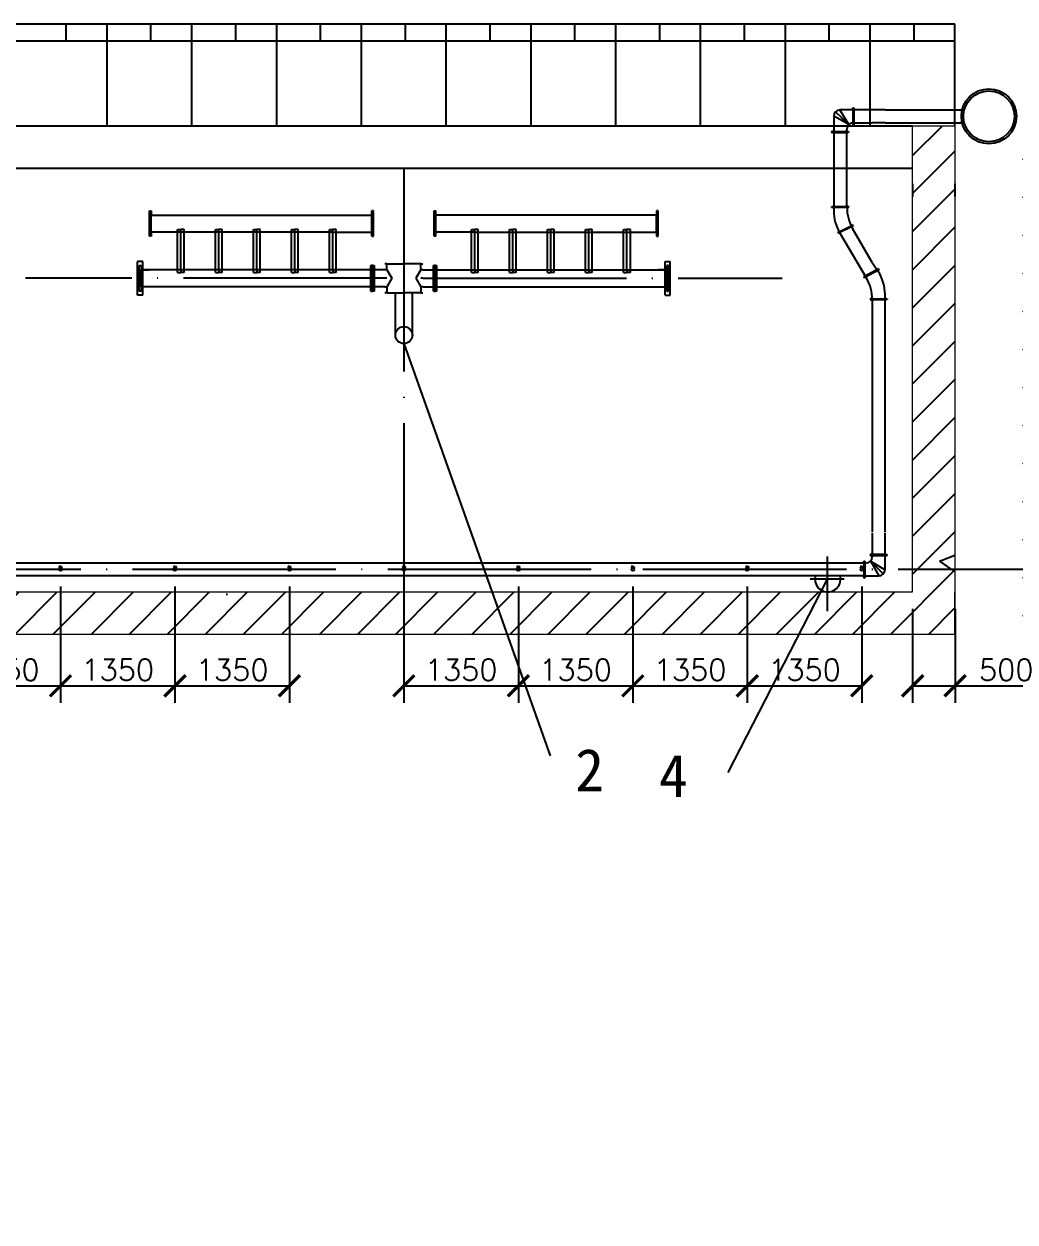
# Model space of a CAD drawing. Header units: millimetres. Extents: x 279 to 2876, y -494 to 1800.
# Drawn here: x 885.8 to 1002.6, y -141.5 to -0.1 of the extents above; entities that cross this region are included whole.
import ezdxf

# ---------------------------------------------------------------- set-up
doc = ezdxf.new("R2010")
doc.units = ezdxf.units.MM
doc.linetypes.add('ACAD_ISO04W100', pattern=[30, 24, -3, 0, -3])
doc.layers.add('图层1', color=1, linetype='Continuous', lineweight=25, plot=False)
doc.layers.add('图层2', color=5, linetype='Continuous', lineweight=25, plot=False)
doc.styles.get("Standard").update_dxf_attribs({"font": 'txt', "bigfont": 'gbcbig.shx'})
doc.dimstyles.new('副本 ISO-25', dxfattribs={"dimtxt": 2.5, "dimasz": 2.5, "dimexe": 2, "dimexo": 2, "dimtad": 1, "dimlfac": 100, "dimtxsty": 'Standard', "dimblk": 'ARCHTICK', "dimcen": 2.5, "dimadec": 0, "dimazin": 0, "dimtfac": 1, "dimtmove": 0, "dimatfit": 3, "dimfxl": 1, "dimarcsym": 0})

# ---------------------------------------------------------------- blocks, each defined once
blk = doc.blocks.new('_ArchTick')
at = {"color": 0, "linetype": 'ByBlock', "const_width": 0.15}
blk.add_lwpolyline([(-0.5, -0.5), (0.5, 0.5)], dxfattribs=at)
blk = doc.blocks.new('*D43')
at = {"color": 0, "lineweight": -2, "transparency": 16777216}
for p, q in [((876.57, -66.49), (876.57, -80.21)), ((890.07, -66.49), (890.07, -80.21)), ((876.57, -78.21), (890.07, -78.21))]:
    blk.add_line(p, q, dxfattribs=at)
at = {"color": 0, "lineweight": -2, "transparency": 16777216, "xscale": 2.5, "yscale": 2.5, "zscale": 2.5, "rotation": 180}
blk.add_blockref('_ArchTick', (876.57, -78.21), dxfattribs=at)
at = {"color": 0, "lineweight": -2, "transparency": 16777216, "xscale": 2.5, "yscale": 2.5, "zscale": 2.5}
blk.add_blockref('_ArchTick', (890.07, -78.21), dxfattribs=at)
at = {"color": 0, "transparency": 16777216, "insert": (883.32, -76.33), "char_height": 2.5, "attachment_point": 5}
blk.add_mtext('1350', dxfattribs=at)
blk = doc.blocks.new('*D44')
at = {"color": 0, "lineweight": -2, "transparency": 16777216}
for p, q in [((890.07, -66.49), (890.07, -80.21)), ((903.57, -66.49), (903.57, -80.21)), ((890.07, -78.21), (903.57, -78.21))]:
    blk.add_line(p, q, dxfattribs=at)
at = {"color": 0, "lineweight": -2, "transparency": 16777216, "xscale": 2.5, "yscale": 2.5, "zscale": 2.5, "rotation": 180}
blk.add_blockref('_ArchTick', (890.07, -78.21), dxfattribs=at)
at = {"color": 0, "lineweight": -2, "transparency": 16777216, "xscale": 2.5, "yscale": 2.5, "zscale": 2.5}
blk.add_blockref('_ArchTick', (903.57, -78.21), dxfattribs=at)
at = {"color": 0, "transparency": 16777216, "insert": (896.82, -76.33), "char_height": 2.5, "attachment_point": 5}
blk.add_mtext('1350', dxfattribs=at)
blk = doc.blocks.new('*D45')
at = {"color": 0, "lineweight": -2, "transparency": 16777216}
for p, q in [((903.57, -66.49), (903.57, -80.21)), ((917.07, -66.49), (917.07, -80.21)), ((903.57, -78.21), (917.07, -78.21))]:
    blk.add_line(p, q, dxfattribs=at)
at = {"color": 0, "lineweight": -2, "transparency": 16777216, "xscale": 2.5, "yscale": 2.5, "zscale": 2.5, "rotation": 180}
blk.add_blockref('_ArchTick', (903.57, -78.21), dxfattribs=at)
at = {"color": 0, "lineweight": -2, "transparency": 16777216, "xscale": 2.5, "yscale": 2.5, "zscale": 2.5}
blk.add_blockref('_ArchTick', (917.07, -78.21), dxfattribs=at)
at = {"color": 0, "transparency": 16777216, "insert": (910.32, -76.33), "char_height": 2.5, "attachment_point": 5}
blk.add_mtext('1350', dxfattribs=at)
blk = doc.blocks.new('*D47')
at = {"color": 0, "lineweight": -2, "transparency": 16777216}
for p, q in [((930.57, -66.49), (930.57, -80.21)), ((944.07, -66.49), (944.07, -80.21)), ((930.57, -78.21), (944.07, -78.21))]:
    blk.add_line(p, q, dxfattribs=at)
at = {"color": 0, "lineweight": -2, "transparency": 16777216, "xscale": 2.5, "yscale": 2.5, "zscale": 2.5, "rotation": 180}
blk.add_blockref('_ArchTick', (930.57, -78.21), dxfattribs=at)
at = {"color": 0, "lineweight": -2, "transparency": 16777216, "xscale": 2.5, "yscale": 2.5, "zscale": 2.5}
blk.add_blockref('_ArchTick', (944.07, -78.21), dxfattribs=at)
at = {"color": 0, "transparency": 16777216, "insert": (937.32, -76.33), "char_height": 2.5, "attachment_point": 5}
blk.add_mtext('1350', dxfattribs=at)
blk = doc.blocks.new('*D48')
at = {"color": 0, "lineweight": -2, "transparency": 16777216}
for p, q in [((944.07, -66.49), (944.07, -80.21)), ((957.57, -66.49), (957.57, -80.21)), ((944.07, -78.21), (957.57, -78.21))]:
    blk.add_line(p, q, dxfattribs=at)
at = {"color": 0, "lineweight": -2, "transparency": 16777216, "xscale": 2.5, "yscale": 2.5, "zscale": 2.5, "rotation": 180}
blk.add_blockref('_ArchTick', (944.07, -78.21), dxfattribs=at)
at = {"color": 0, "lineweight": -2, "transparency": 16777216, "xscale": 2.5, "yscale": 2.5, "zscale": 2.5}
blk.add_blockref('_ArchTick', (957.57, -78.21), dxfattribs=at)
at = {"color": 0, "transparency": 16777216, "insert": (950.82, -76.33), "char_height": 2.5, "attachment_point": 5}
blk.add_mtext('1350', dxfattribs=at)
blk = doc.blocks.new('*D49')
at = {"color": 0, "lineweight": -2, "transparency": 16777216}
for p, q in [((957.57, -66.49), (957.57, -80.21)), ((971.07, -66.49), (971.07, -80.21)), ((957.57, -78.21), (971.07, -78.21))]:
    blk.add_line(p, q, dxfattribs=at)
at = {"color": 0, "lineweight": -2, "transparency": 16777216, "xscale": 2.5, "yscale": 2.5, "zscale": 2.5, "rotation": 180}
blk.add_blockref('_ArchTick', (957.57, -78.21), dxfattribs=at)
at = {"color": 0, "lineweight": -2, "transparency": 16777216, "xscale": 2.5, "yscale": 2.5, "zscale": 2.5}
blk.add_blockref('_ArchTick', (971.07, -78.21), dxfattribs=at)
at = {"color": 0, "transparency": 16777216, "insert": (964.32, -76.33), "char_height": 2.5, "attachment_point": 5}
blk.add_mtext('1350', dxfattribs=at)
blk = doc.blocks.new('*D50')
at = {"color": 0, "lineweight": -2, "transparency": 16777216}
for p, q in [((971.07, -66.49), (971.07, -80.21)), ((984.57, -66.49), (984.57, -80.21)), ((971.07, -78.21), (984.57, -78.21))]:
    blk.add_line(p, q, dxfattribs=at)
at = {"color": 0, "lineweight": -2, "transparency": 16777216, "xscale": 2.5, "yscale": 2.5, "zscale": 2.5, "rotation": 180}
blk.add_blockref('_ArchTick', (971.07, -78.21), dxfattribs=at)
at = {"color": 0, "lineweight": -2, "transparency": 16777216, "xscale": 2.5, "yscale": 2.5, "zscale": 2.5}
blk.add_blockref('_ArchTick', (984.57, -78.21), dxfattribs=at)
at = {"color": 0, "transparency": 16777216, "insert": (977.82, -76.33), "char_height": 2.5, "attachment_point": 5}
blk.add_mtext('1350', dxfattribs=at)
blk = doc.blocks.new('*D52')
at = {"color": 0, "lineweight": -2, "transparency": 16777216}
for p, q in [((990.57, -69.14), (990.57, -80.21)), ((995.57, -69.14), (995.57, -80.21)), ((990.57, -78.21), (995.57, -78.21)), ((995.57, -78.21), (1005.15, -78.21))]:
    blk.add_line(p, q, dxfattribs=at)
at = {"color": 0, "lineweight": -2, "transparency": 16777216, "xscale": 2.5, "yscale": 2.5, "zscale": 2.5, "rotation": 180}
blk.add_blockref('_ArchTick', (990.57, -78.21), dxfattribs=at)
at = {"color": 0, "lineweight": -2, "transparency": 16777216, "xscale": 2.5, "yscale": 2.5, "zscale": 2.5}
blk.add_blockref('_ArchTick', (995.57, -78.21), dxfattribs=at)
at = {"color": 0, "transparency": 16777216, "insert": (1001.61, -76.33), "char_height": 2.5, "attachment_point": 5}
blk.add_mtext('500', dxfattribs=at)

msp = doc.modelspace()

# ---------------------------------------------------------------- hatches: boundary and pattern name
h = msp.add_hatch()
h.set_pattern_fill('ANSI31', color=256, style=0)
h.set_pattern_definition([(45, (299.2907, -738.3604), (-2.245064, 2.245064), [])])
h.paths.add_polyline_path([(870.56582, -12.1404), (865.56582, -12.1404), (865.56582, -64.4904), (870.56582, -64.4904)])
h.paths.add_polyline_path([(995.56582, -20.50611), (995.56582, -19.00611), (995.56582, -12.1404), (990.56582, -12.1404), (990.56582, -19.00611), (990.56582, -20.50611), (990.56582, -64.4904), (995.56582, -64.4904)])
h.paths.add_polyline_path([(983.11159, -67.1404), (940.97083, -67.1404), (942.74642, -72.1404), (985.68478, -72.1404)])
h.paths.add_polyline_path([(995.56582, -64.4904), (990.56582, -64.4904), (990.56582, -67.1404), (983.11159, -67.1404), (985.68478, -72.1404), (995.56582, -72.1404)])
h.paths.add_polyline_path([(940.97083, -67.1404), (930.56582, -67.1404), (930.56582, -72.1404), (942.74642, -72.1404)])
h.paths.add_polyline_path([(930.56582, -67.1404), (881.41478, -67.1404), (883.98797, -72.1404), (930.56582, -72.1404)])
h.paths.add_polyline_path([(881.41478, -67.1404), (870.56582, -67.1404), (870.56582, -64.4904), (865.56582, -64.4904), (865.56582, -72.1404), (883.98797, -72.1404)])
h.paths.add_polyline_path([(1068.5659, -67.1404), (1008.5659, -67.1404), (1008.5659, -64.4904), (1003.5659, -64.4904), (1003.5659, -72.1404), (1068.5659, -72.1404)])
h.paths.add_polyline_path([(1008.5659, -20.50611), (1008.5659, -19.00611), (1008.5659, -12.1404), (1003.5659, -12.1404), (1003.5659, -19.00611), (1003.5659, -20.50611), (1003.5659, -64.4904), (1008.5659, -64.4904)])
h.paths.add_polyline_path([(1133.5659, -12.1404), (1128.5659, -12.1404), (1128.5659, -64.4904), (1133.5659, -64.4904)])
h.paths.add_polyline_path([(1068.5659, -67.1404), (1068.5659, -72.1404), (1133.5659, -72.1404), (1133.5659, -64.4904), (1128.5659, -64.4904), (1128.5659, -67.1404)])
h.paths.add_polyline_path([(1263.5659, -64.4904), (1258.5659, -64.4904), (1258.5659, -67.1404), (1198.5659, -67.1404), (1198.5659, -72.1404), (1263.5659, -72.1404)])
h.paths.add_polyline_path([(1198.5659, -67.1404), (1138.5659, -67.1404), (1138.5659, -64.4904), (1133.5659, -64.4904), (1133.5659, -72.1404), (1198.5659, -72.1404)])
h.paths.add_polyline_path([(1138.5659, -12.1404), (1133.5659, -12.1404), (1133.5659, -64.4904), (1138.5659, -64.4904)])
h.paths.add_polyline_path([(1263.5659, -20.50611), (1263.5659, -19.00611), (1263.5659, -12.1404), (1258.5659, -12.1404), (1258.5659, -19.00611), (1258.5659, -20.50611), (1258.5659, -64.4904), (1263.5659, -64.4904)])
h.paths.add_polyline_path([(1276.56598, -20.50611), (1276.56598, -19.00611), (1276.56598, -12.1404), (1271.56598, -12.1404), (1271.56598, -19.00611), (1271.56598, -20.50611), (1271.56598, -64.4904), (1276.56598, -64.4904)])
h.paths.add_polyline_path([(1336.56598, -67.1404), (1276.56598, -67.1404), (1276.56598, -64.4904), (1271.56598, -64.4904), (1271.56598, -72.1404), (1336.56598, -72.1404)])
h.paths.add_polyline_path([(1401.56598, -67.1404), (1396.56598, -67.1404), (1336.56598, -67.1404), (1336.56598, -72.1404), (1401.56598, -72.1404)])
h.paths.add_polyline_path([(1401.56598, -30.1404), (1396.56598, -30.1404), (1396.56598, -64.4904), (1401.56598, -64.4904)])
h.paths.add_polyline_path([(1401.56598, -12.1404), (1396.56598, -12.1404), (1396.56598, -30.1404), (1401.56598, -30.1404)])
h.paths.add_polyline_path([(1178.64104, -215.05328), (1173.64104, -215.05328), (1173.64104, -238.25328), (1178.64104, -238.25328)])
h.paths.add_polyline_path([(1178.64104, -241.25328), (1173.64104, -241.25328), (1173.64104, -263.05328), (1178.64104, -263.05328)])
h.paths.add_polyline_path([(1178.64104, -270.05328), (1173.64104, -270.05328), (923.64104, -270.05328), (923.64104, -266.55328), (918.64104, -266.55328), (918.64104, -275.07285), (928.64104, -275.07285), (928.64104, -275.05328), (1178.64104, -275.05328)])
h.paths.add_polyline_path([(923.64104, -228.55328), (918.64104, -228.55328), (918.64104, -263.55328), (923.64104, -263.55328)])
h.paths.add_polyline_path([(923.64104, -216.94935), (918.64104, -216.94935), (918.64104, -219.66899), (918.64104, -225.55328), (923.64104, -225.55328), (923.64104, -220.05328)])
h.paths.add_polyline_path([(923.64104, -215.05328), (918.64104, -215.05328), (918.64104, -216.94935), (923.64104, -216.94935)])
h = msp.add_hatch()
h.set_pattern_fill('AR-CONC', color=256, scale=0.25, style=0)
h.set_pattern_definition([(50, (299.29, -738.36), (45.5462, -3.9848), [4.7625, -52.3875]), (355, (299.29, -738.36), (-8.8107, 47.7642), [3.81, -41.91]), (100.451, (303.086, -738.692), (36.7356, 43.7792), [4.0475, -44.5225]), (46.184, (299.29, -725.66), (67.7698, -10.5106), [7.1437, -78.5812]), (96.6356, (304.94, -726.536), (59.351, 61.8564), [6.0713, -66.7837]), (351.184, (299.29, -725.66), (59.351, 61.8563), [5.715, -62.865]), (21, (305.64, -728.835), (37.9037, -25.5664), [4.7625, -52.3875]), (326, (305.64, -728.835), (15.4505, 46.047), [3.81, -41.91]), (71.4514, (308.8, -730.966), (53.3541, 20.4807), [4.0475, -44.5225]), (37.5, (299.29, -738.36), (0.77215, 21.13876), [0, -41.402, 0, -42.545, 0, -42.06875]), (7.5, (299.29, -738.36), (16.7049, 25.04514), [0, -24.257, 0, -40.4495, 0, -16.03375]), (327.5, (285.13, -738.36), (33.89765, -1.43219), [0, -15.875, 0, -49.53, 0, -65.7225]), (317.5, (278.78, -738.36), (37.0323, 6.3566), [0, -20.6375, 0, -32.893, 0, -46.6725])])
h.paths.add_polyline_path([(865.56582, -64.4904), (870.56582, -64.4904), (870.56582, -12.1404), (865.56582, -12.1404)])
h.paths.add_polyline_path([(865.56582, -72.1404), (977.14366, -72.1404), (979.71685, -67.1404), (870.56582, -67.1404), (870.56582, -64.4904), (865.56582, -64.4904)])
h.paths.add_polyline_path([(979.71685, -67.1404), (930.56582, -67.1404), (930.56582, -72.1404), (977.14366, -72.1404)], flags=16)
h.paths.add_polyline_path([(930.56582, -67.1404), (930.56582, -72.1404), (942.74642, -72.1404), (940.97083, -67.1404)], flags=0)
h.paths.add_polyline_path([(940.97083, -67.1404), (878.02004, -67.1404), (875.44685, -72.1404), (942.74642, -72.1404)], flags=16)
h.paths.add_polyline_path([(878.02004, -67.1404), (875.44685, -72.1404), (995.56582, -72.1404), (995.56582, -64.4904), (990.56582, -64.4904), (990.56582, -67.1404)])
h.paths.add_polyline_path([(990.56582, -64.4904), (995.56582, -64.4904), (995.56582, -20.50611), (995.56582, -19.00611), (995.56582, -12.1404), (990.56582, -12.1404), (990.56582, -19.00611), (990.56582, -20.50611)])
h.paths.add_polyline_path([(1003.5659, -64.4904), (1008.5659, -64.4904), (1008.5659, -20.50611), (1008.5659, -19.00611), (1008.5659, -12.1404), (1003.5659, -12.1404), (1003.5659, -19.00611), (1003.5659, -20.50611)])
h.paths.add_polyline_path([(1008.5659, -67.1404), (1008.5659, -64.4904), (1003.5659, -64.4904), (1003.5659, -72.1404), (1068.5659, -72.1404), (1068.5659, -67.1404)])
h.paths.add_polyline_path([(1068.5659, -67.1404), (1068.5659, -72.1404), (1133.5659, -72.1404), (1133.5659, -64.4904), (1128.5659, -64.4904), (1128.5659, -67.1404)])
h.paths.add_polyline_path([(1128.5659, -64.4904), (1133.5659, -64.4904), (1133.5659, -12.1404), (1128.5659, -12.1404)])
h.paths.add_polyline_path([(1133.5659, -64.4904), (1138.5659, -64.4904), (1138.5659, -12.1404), (1133.5659, -12.1404)])
h.paths.add_polyline_path([(1138.5659, -67.1404), (1138.5659, -64.4904), (1133.5659, -64.4904), (1133.5659, -72.1404), (1198.5659, -72.1404), (1198.5659, -67.1404)])
h.paths.add_polyline_path([(1263.5659, -72.1404), (1263.5659, -64.4904), (1258.5659, -64.4904), (1258.5659, -67.1404), (1198.5659, -67.1404), (1198.5659, -72.1404)])
h.paths.add_polyline_path([(1258.5659, -64.4904), (1263.5659, -64.4904), (1263.5659, -20.50611), (1263.5659, -19.00611), (1263.5659, -12.1404), (1258.5659, -12.1404), (1258.5659, -19.00611), (1258.5659, -20.50611)])
h.paths.add_polyline_path([(1271.56598, -64.4904), (1276.56598, -64.4904), (1276.56598, -20.50611), (1276.56598, -19.00611), (1276.56598, -12.1404), (1271.56598, -12.1404), (1271.56598, -19.00611), (1271.56598, -20.50611)])
h.paths.add_polyline_path([(1336.56598, -72.1404), (1336.56598, -67.1404), (1276.56598, -67.1404), (1276.56598, -64.4904), (1271.56598, -64.4904), (1271.56598, -72.1404)])
h.paths.add_polyline_path([(1401.56598, -72.1404), (1401.56598, -67.1404), (1396.56598, -67.1404), (1336.56598, -67.1404), (1336.56598, -72.1404)])
h.paths.add_polyline_path([(1401.56598, -30.1404), (1396.56598, -30.1404), (1396.56598, -64.4904), (1401.56598, -64.4904)])
h.paths.add_polyline_path([(1396.56598, -30.1404), (1401.56598, -30.1404), (1401.56598, -12.1404), (1396.56598, -12.1404)])
h.paths.add_polyline_path([(923.64104, -228.55328), (918.64104, -228.55328), (918.64104, -263.55328), (923.64104, -263.55328)])
h.paths.add_polyline_path([(918.64104, -225.55328), (923.64104, -225.55328), (923.64104, -220.05328), (923.64104, -216.94935), (918.64104, -216.94935), (918.64104, -219.66899)])
h.paths.add_polyline_path([(923.64104, -216.94935), (923.64104, -215.05328), (918.64104, -215.05328), (918.64104, -216.94935)])
h.paths.add_polyline_path([(923.64104, -270.05328), (923.64104, -266.55328), (918.64104, -266.55328), (918.64104, -275.07285), (1178.64104, -275.07285), (1178.64104, -270.05328), (1173.64104, -270.05328)])
h.paths.add_polyline_path([(1178.64104, -241.25328), (1173.64104, -241.25328), (1173.64104, -263.05328), (1178.64104, -263.05328)])
h.paths.add_polyline_path([(1178.64104, -215.05328), (1173.64104, -215.05328), (1173.64104, -238.25328), (1178.64104, -238.25328)])

# ---------------------------------------------------------------- linework, layer by layer
for p, q in [((865.56581, -0.1404), (995.56581, -0.1404)), ((865.56581, -2.1404), (995.56581, -2.1404)), ((983.0385, -12.0042), (981.2687, -11.02283)), ((983.04107, -12.00614), (981.48824, -10.50614)), ((983.0385, -12.0042), (981.99712, -10.26903)), ((870.56582, -12.1404), (990.56582, -12.1404)), ((870.56582, -17.1404), (990.56582, -17.1404)), ((990.56582, -19.00611), (990.56582, -20.50611)), ((995.56582, -19.00611), (995.56582, -20.50611)), ((900.56582, -22.6904), (900.56582, -22.1904)), ((900.56582, -22.1904), (900.76582, -22.1904)), ((900.76582, -22.1904), (900.76582, -22.6904)), ((926.78681, -25.1904), (926.78681, -22.1904)), ((926.98681, -22.1904), (926.78681, -22.1904)), ((926.98681, -22.4904), (926.98681, -22.1904)), ((926.98681, -22.6904), (926.98681, -22.4904)), ((934.14482, -22.4904), (934.14482, -22.1904)), ((934.14482, -22.1904), (934.34482, -22.1904)), ((934.14482, -22.6904), (934.14482, -22.4904)), ((934.34482, -25.1904), (934.34482, -22.1904)), ((960.56582, -22.1904), (960.36582, -22.1904)), ((960.36582, -22.1904), (960.36582, -22.6904)), ((960.56582, -22.6904), (960.56582, -22.1904)), ((900.56582, -25.1904), (900.56582, -22.6904)), ((900.76582, -24.6904), (900.76582, -22.6904)), ((900.76582, -22.6904), (926.78681, -22.6904)), ((926.98681, -24.6904), (926.98681, -22.6904)), ((934.14482, -24.6904), (934.14482, -22.6904)), ((960.36582, -22.6904), (934.34482, -22.6904)), ((960.36582, -24.6904), (960.36582, -22.6904)), ((960.56582, -25.1904), (960.56582, -22.6904)), ((900.76582, -25.1904), (900.56582, -25.1904)), ((922.19998, -24.6904), (900.76582, -24.6904)), ((900.76582, -24.6904), (900.76582, -25.1904)), ((903.85265, -29.4404), (903.85265, -24.3904)), ((903.85265, -24.3904), (904.25265, -24.3904)), ((904.25265, -29.1404), (904.25265, -24.3904)), ((904.25265, -29.1404), (904.25265, -24.3904)), ((904.65265, -24.3904), (904.25265, -24.3904)), ((904.25265, -29.1404), (904.25265, -24.44965)), ((904.65265, -29.4404), (904.65265, -24.3904)), ((908.33948, -29.4404), (908.33948, -24.3904)), ((908.33948, -24.3904), (908.73948, -24.3904)), ((908.73948, -29.1404), (908.73948, -24.3904)), ((908.73948, -29.1404), (908.73948, -24.3904)), ((908.73948, -29.1404), (908.73948, -24.3904)), ((909.13948, -24.3904), (908.73948, -24.3904)), ((909.13948, -29.4404), (909.13948, -24.3904)), ((912.82631, -29.4404), (912.82631, -24.3904)), ((912.82631, -24.3904), (913.22631, -24.3904)), ((913.22631, -29.1404), (913.22631, -24.3904)), ((913.22631, -29.1404), (913.22631, -24.3904)), ((913.22631, -29.1404), (913.22631, -24.3904)), ((913.62631, -24.3904), (913.22631, -24.3904)), ((913.62631, -29.4404), (913.62631, -24.3904)), ((917.31314, -29.4404), (917.31314, -24.3904)), ((917.31314, -24.3904), (917.71314, -24.3904)), ((917.71314, -29.1404), (917.71314, -24.3904)), ((917.71314, -29.1404), (917.71314, -24.3904)), ((917.71314, -29.1404), (917.71314, -24.3904)), ((918.11314, -24.3904), (917.71314, -24.3904)), ((918.11314, -29.4404), (918.11314, -24.3904)), ((921.79998, -29.4404), (921.79998, -24.3904)), ((921.79998, -24.3904), (922.19998, -24.3904)), ((922.19998, -29.1404), (922.19998, -24.3904)), ((922.19998, -29.1404), (922.19998, -24.3904)), ((922.59998, -24.3904), (922.19998, -24.3904)), ((922.19998, -24.6904), (924.96662, -24.6904)), ((922.59998, -29.4404), (922.59998, -24.3904)), ((924.96662, -24.6904), (926.78681, -24.6904)), ((926.78681, -25.1904), (926.98681, -25.1904)), ((926.98681, -25.1904), (926.98681, -24.6904)), ((934.14482, -25.1904), (934.14482, -24.6904)), ((934.34482, -25.1904), (934.14482, -25.1904)), ((936.16501, -24.6904), (934.34482, -24.6904)), ((938.93166, -24.6904), (936.16501, -24.6904)), ((938.53166, -29.4404), (938.53166, -24.3904)), ((938.53166, -24.3904), (938.93166, -24.3904)), ((938.93166, -29.1404), (938.93166, -24.3904)), ((939.33166, -24.3904), (938.93166, -24.3904)), ((938.93166, -29.1404), (938.93166, -24.3904)), ((938.93166, -24.6904), (960.36582, -24.6904)), ((939.33166, -29.4404), (939.33166, -24.3904)), ((943.01849, -29.4404), (943.01849, -24.3904)), ((943.01849, -24.3904), (943.41849, -24.3904)), ((943.41849, -29.1404), (943.41849, -24.3904)), ((943.41849, -29.1404), (943.41849, -24.3904)), ((943.81849, -24.3904), (943.41849, -24.3904)), ((943.41849, -29.1404), (943.41849, -24.3904)), ((943.81849, -29.4404), (943.81849, -24.3904)), ((947.50532, -29.4404), (947.50532, -24.3904)), ((947.50532, -24.3904), (947.90532, -24.3904)), ((947.90532, -29.1404), (947.90532, -24.3904)), ((947.90532, -29.1404), (947.90532, -24.3904)), ((948.30532, -24.3904), (947.90532, -24.3904)), ((947.90532, -29.1404), (947.90532, -24.3904)), ((948.30532, -29.4404), (948.30532, -24.3904)), ((951.99215, -29.4404), (951.99215, -24.3904)), ((951.99215, -24.3904), (952.39215, -24.3904)), ((952.39215, -29.1404), (952.39215, -24.3904)), ((952.39215, -29.1404), (952.39215, -24.3904)), ((952.79215, -24.3904), (952.39215, -24.3904)), ((952.39215, -29.1404), (952.39215, -24.3904)), ((952.79215, -29.4404), (952.79215, -24.3904)), ((956.47898, -29.4404), (956.47898, -24.3904)), ((956.47898, -24.3904), (956.87898, -24.3904)), ((956.87898, -29.1404), (956.87898, -24.3904)), ((957.27898, -24.3904), (956.87898, -24.3904)), ((956.87898, -29.1404), (956.87898, -24.3904)), ((956.87898, -29.1404), (956.87898, -24.44965)), ((957.27898, -29.4404), (957.27898, -24.3904)), ((960.36582, -24.6904), (960.36582, -25.1904)), ((960.36582, -25.1904), (960.56582, -25.1904)), ((899.46582, -28.1404), (899.16582, -28.1404)), ((899.16582, -28.17737), (899.16582, -28.1404)), ((899.16582, -31.90219), (899.16582, -28.17737)), ((899.76582, -28.1404), (899.46582, -28.1404)), ((899.76582, -28.17737), (899.76582, -28.1404)), ((899.76582, -31.90219), (899.76582, -28.17737)), ((961.36582, -28.17737), (961.36582, -28.1404)), ((961.36582, -28.1404), (961.66582, -28.1404)), ((961.36582, -31.90219), (961.36582, -28.17737)), ((961.66582, -28.1404), (961.96582, -28.1404)), ((961.96582, -28.17737), (961.96582, -28.1404)), ((961.96582, -31.90219), (961.96582, -28.17737)), ((899.36582, -29.1404), (899.36582, -28.6404)), ((899.36582, -28.6404), (899.56582, -28.6404)), ((899.36582, -31.6404), (899.36582, -29.1404)), ((899.56582, -28.6404), (899.56582, -29.1404)), ((899.56582, -31.1404), (899.56582, -29.1404)), ((899.56582, -29.1404), (900.56582, -29.1404)), ((926.68681, -29.1404), (899.76582, -29.1404)), ((907.36066, -29.1404), (900.56582, -29.1404)), ((903.85265, -29.4404), (904.25265, -29.4404)), ((904.25265, -29.1404), (904.25265, -29.4404)), ((904.25265, -29.1404), (904.25265, -29.4404)), ((904.65265, -29.4404), (904.25265, -29.4404)), ((928.56582, -29.1404), (907.36066, -29.1404)), ((908.33948, -29.4404), (908.73948, -29.4404)), ((908.73948, -29.1404), (908.73948, -29.4404)), ((908.73948, -29.1404), (908.73948, -29.4404)), ((909.13948, -29.4404), (908.73948, -29.4404)), ((912.82631, -29.4404), (913.22631, -29.4404)), ((913.22631, -29.1404), (913.22631, -29.4404)), ((913.22631, -29.1404), (913.22631, -29.4404)), ((913.62631, -29.4404), (913.22631, -29.4404)), ((917.31314, -29.4404), (917.71314, -29.4404)), ((917.71314, -29.1404), (917.71314, -29.4404)), ((917.71314, -29.1404), (917.71314, -29.4404)), ((918.11314, -29.4404), (917.71314, -29.4404)), ((921.79998, -29.4404), (922.19998, -29.4404)), ((922.19998, -29.1404), (922.19998, -29.4404)), ((922.19998, -29.1404), (922.19998, -29.4404)), ((922.59998, -29.4404), (922.19998, -29.4404)), ((926.68681, -31.6404), (926.68681, -28.6404)), ((926.88681, -28.6404), (926.68681, -28.6404)), ((926.88681, -28.9404), (926.88681, -28.6404)), ((926.88681, -28.6404), (927.08681, -28.6404)), ((926.88681, -29.1404), (926.88681, -28.9404)), ((926.88681, -31.1404), (926.88681, -29.1404)), ((927.08681, -31.6404), (927.08681, -28.6404)), ((928.56582, -28.4404), (928.31582, -28.4404)), ((928.56582, -29.1404), (928.56582, -28.4404)), ((928.56582, -28.4404), (930.56582, -28.4404)), ((928.56582, -29.1404), (929.15464, -30.1404)), ((932.56582, -28.4404), (930.56582, -28.4404)), ((932.56582, -29.1404), (931.98817, -30.1404)), ((932.56582, -29.1404), (932.56582, -28.4404)), ((932.56582, -28.4404), (932.81582, -28.4404)), ((932.81582, -29.1404), (932.56582, -29.1404)), ((932.81582, -29.1404), (953.77098, -29.1404)), ((934.04482, -31.6404), (934.04482, -28.6404)), ((934.24482, -28.6404), (934.04482, -28.6404)), ((934.24482, -28.9404), (934.24482, -28.6404)), ((934.24482, -28.6404), (934.44482, -28.6404)), ((934.24482, -29.1404), (934.24482, -28.9404)), ((934.24482, -31.1404), (934.24482, -29.1404)), ((934.44482, -31.6404), (934.44482, -28.6404)), ((934.44482, -29.1404), (961.36582, -29.1404)), ((938.53166, -29.4404), (938.93166, -29.4404)), ((938.93166, -29.1404), (938.93166, -29.4404)), ((938.93166, -29.1404), (938.93166, -29.4404)), ((939.33166, -29.4404), (938.93166, -29.4404)), ((943.01849, -29.4404), (943.41849, -29.4404)), ((943.41849, -29.1404), (943.41849, -29.4404)), ((943.41849, -29.1404), (943.41849, -29.4404)), ((943.81849, -29.4404), (943.41849, -29.4404)), ((947.50532, -29.4404), (947.90532, -29.4404)), ((947.90532, -29.1404), (947.90532, -29.4404)), ((947.90532, -29.1404), (947.90532, -29.4404)), ((948.30532, -29.4404), (947.90532, -29.4404)), ((951.99215, -29.4404), (952.39215, -29.4404)), ((952.39215, -29.1404), (952.39215, -29.4404)), ((952.39215, -29.1404), (952.39215, -29.4404)), ((952.79215, -29.4404), (952.39215, -29.4404)), ((953.77098, -29.1404), (960.56582, -29.1404)), ((956.47898, -29.4404), (956.87898, -29.4404)), ((956.87898, -29.1404), (956.87898, -29.4404)), ((956.87898, -29.1404), (956.87898, -29.4404)), ((957.27898, -29.4404), (956.87898, -29.4404)), ((961.56582, -29.1404), (960.56582, -29.1404)), ((961.76582, -28.6404), (961.56582, -28.6404)), ((961.56582, -28.6404), (961.56582, -29.1404)), ((961.56582, -31.1404), (961.56582, -29.1404)), ((961.76582, -29.1404), (961.76582, -28.6404)), ((961.76582, -31.6404), (961.76582, -29.1404)), ((928.56582, -30.1404), (926.57928, -30.1404)), ((926.88681, -30.1404), (926.68681, -30.1404)), ((929.15464, -30.1404), (928.56582, -31.1404)), ((931.98817, -30.1404), (932.56582, -31.1404)), ((932.81582, -30.1404), (932.56582, -30.1404)), ((934.24482, -30.1404), (934.44482, -30.1404)), ((899.16582, -32.1404), (899.16582, -31.90219)), ((899.46582, -32.1404), (899.16582, -32.1404)), ((899.76582, -32.1404), (899.31582, -32.1404)), ((899.56582, -31.6404), (899.36582, -31.6404)), ((900.56582, -31.1404), (899.56582, -31.1404)), ((899.56582, -31.1404), (899.56582, -31.6404)), ((899.76582, -32.1404), (899.76582, -31.90219)), ((906.28881, -31.1404), (900.56582, -31.1404)), ((928.31582, -31.1404), (906.28881, -31.1404)), ((926.68681, -31.6404), (926.88681, -31.6404)), ((926.88681, -31.6404), (926.88681, -31.1404)), ((927.08681, -31.6404), (926.88681, -31.6404)), ((928.31582, -31.1404), (928.31582, -31.1404)), ((928.31582, -31.1404), (928.56582, -31.1404)), ((928.56582, -31.8404), (928.31582, -31.8404)), ((928.56582, -31.1404), (928.56582, -31.8404)), ((928.56582, -31.8404), (930.56582, -31.8404)), ((929.56582, -36.8404), (929.56582, -31.8404)), ((932.56582, -31.8404), (930.56582, -31.8404)), ((931.56582, -36.8404), (931.56582, -31.8404)), ((932.56582, -31.1404), (932.56582, -31.8404)), ((932.81582, -31.1404), (932.56582, -31.1404)), ((932.56582, -31.8404), (932.81582, -31.8404)), ((932.81582, -31.1404), (954.84283, -31.1404)), ((934.04482, -31.6404), (934.24482, -31.6404)), ((934.24482, -31.6404), (934.24482, -31.1404)), ((934.44482, -31.6404), (934.24482, -31.6404)), ((954.84283, -31.1404), (960.56582, -31.1404)), ((960.56582, -31.1404), (961.56582, -31.1404)), ((961.36582, -32.1404), (961.36582, -31.90219)), ((961.36582, -32.1404), (961.81582, -32.1404)), ((961.56582, -31.1404), (961.56582, -31.6404)), ((961.56582, -31.6404), (961.76582, -31.6404)), ((961.66582, -32.1404), (961.96582, -32.1404)), ((961.96582, -32.1404), (961.96582, -31.90219)), ((930.56582, -37.8404), (947.8352, -86.47015)), ((985.59615, -63.52073), (987.31546, -64.51338)), ((985.59615, -63.52073), (987.09615, -65.02073)), ((985.59615, -63.52073), (986.5888, -65.24005)), ((980.48881, -65.6404), (968.76102, -88.42881))]:
    msp.add_line(p, q)
at = {"lineweight": -2}
for p, q in [((890.70151, -0.1404), (890.70151, -2.1404)), ((895.56581, -12.1404), (895.56581, -0.1404)), ((900.70151, -0.1404), (900.70151, -2.1404)), ((905.56581, -12.1404), (905.56581, -0.1404)), ((910.70151, -0.1404), (910.70151, -2.1404)), ((915.56581, -12.1404), (915.56581, -0.1404)), ((920.70151, -0.1404), (920.70151, -2.1404)), ((925.56581, -12.1404), (925.56581, -0.1404)), ((930.70151, -0.1404), (930.70151, -2.1404)), ((935.56581, -12.1404), (935.56581, -0.1404)), ((940.70151, -0.1404), (940.70151, -2.1404)), ((945.56581, -12.1404), (945.56581, -0.1404)), ((950.70151, -0.1404), (950.70151, -2.1404)), ((955.56581, -12.1404), (955.56581, -0.1404)), ((960.70151, -0.1404), (960.70151, -2.1404)), ((965.56581, -12.1404), (965.56581, -0.1404)), ((970.70151, -0.1404), (970.70151, -2.1404)), ((975.56581, -12.1404), (975.56581, -0.1404)), ((980.70151, -0.1404), (980.70151, -2.1404)), ((985.56581, -12.1404), (985.56581, -0.1404)), ((990.70151, -0.1404), (990.70151, -2.1404)), ((995.56581, -12.1404), (995.56581, -0.1404))]:
    msp.add_line(p, q, dxfattribs=at)
at = {"lineweight": 0}
for p, q in [((990.56582, -19.00611), (990.56582, -12.1404)), ((990.56582, -12.1404), (995.56582, -12.1404)), ((995.56582, -12.1404), (995.56582, -19.00611)), ((990.56582, -67.1404), (990.56582, -20.50611)), ((995.56582, -20.50611), (995.56582, -72.1404)), ((870.56582, -67.1404), (990.56582, -67.1404)), ((995.56582, -72.1404), (995.56582, -67.1404)), ((995.56582, -72.1404), (865.56582, -72.1404))]:
    msp.add_line(p, q, dxfattribs=at)
at = {"linetype": 'ACAD_ISO04W100'}
for p, q in [((928.56582, -30.1404), (885.95562, -30.1404)), ((932.81582, -30.1404), (975.17602, -30.1404)), ((980.48881, -62.96616), (980.48881, -69.40683)), ((1404.15764, -64.4904), (848.46071, -64.4904)), ((982.47659, -65.6404), (978.50103, -65.6404))]:
    msp.add_line(p, q, dxfattribs=at)
msp.add_circle((930.56582, -36.8404), 1)
msp.add_arc((980.56582, -65.6404), 1.5, 164.53399, 15.46601)
for p in [(904.25265, -29.1404), (908.73948, -29.1404), (913.22631, -29.1404), (917.71314, -29.1404), (922.19998, -29.1404), (938.93166, -29.1404), (943.41849, -29.1404), (947.90532, -29.1404), (952.39215, -29.1404), (956.87898, -29.1404)]:
    msp.add_point(p)
at = {"layer": '图层1'}
for p, q in [((983.47548, -10.18647), (983.47548, -10.16647)), ((983.47548, -10.16647), (983.50048, -10.16647)), ((983.50048, -10.18647), (983.47548, -10.18647)), ((983.50048, -10.16647), (983.50048, -10.14647)), ((983.50048, -10.14647), (983.51048, -10.14647)), ((983.50048, -10.16647), (983.50048, -10.18647)), ((983.50048, -10.18647), (983.50048, -10.20647)), ((983.50048, -10.20647), (983.51048, -10.20647)), ((983.51048, -10.14647), (983.51048, -10.16647)), ((983.51048, -10.16647), (983.52548, -10.16647)), ((983.51048, -10.18647), (983.51048, -10.16647)), ((983.52548, -10.18647), (983.51048, -10.18647)), ((983.51048, -10.20647), (983.51048, -10.18647)), ((983.52548, -10.03647), (983.52548, -12.03787)), ((983.52548, -10.28647), (983.52548, -10.03647)), ((983.52548, -10.03647), (983.62548, -10.03647)), ((983.62548, -10.03647), (983.62548, -12.03787)), ((983.62548, -10.16647), (983.64548, -10.16647)), ((983.64548, -10.18647), (983.62548, -10.18647)), ((983.64548, -10.16647), (983.64548, -10.18647)), ((983.50048, -11.88787), (983.47548, -11.88787)), ((983.47548, -11.88787), (983.47548, -11.90787)), ((983.47548, -11.90787), (983.50048, -11.90787)), ((983.50048, -11.88787), (983.50048, -11.86787)), ((983.50048, -11.86787), (983.51048, -11.86787)), ((983.50048, -11.90787), (983.50048, -11.88787)), ((983.50048, -11.90787), (983.50048, -11.92787)), ((983.50048, -11.92787), (983.51048, -11.92787)), ((983.51048, -11.86787), (983.51048, -11.88787)), ((983.52548, -11.88787), (983.51048, -11.88787)), ((983.51048, -11.88787), (983.51048, -11.90787)), ((983.51048, -11.90787), (983.52548, -11.90787)), ((983.51048, -11.92787), (983.51048, -11.90787)), ((983.52548, -11.78787), (983.52548, -12.03787)), ((983.52548, -12.03787), (983.62548, -12.03787)), ((983.64548, -11.88787), (983.62548, -11.88787)), ((983.62548, -11.90787), (983.64548, -11.90787)), ((983.64548, -11.90787), (983.64548, -11.88787)), ((981.16857, -12.84147), (981.01857, -12.84147)), ((981.01857, -12.84147), (981.01857, -12.94147)), ((981.01857, -12.94147), (981.16857, -12.94147)), ((981.14857, -12.81647), (981.12857, -12.81647)), ((981.12857, -12.81647), (981.12857, -12.82647)), ((981.12857, -12.82647), (981.14857, -12.82647)), ((981.16857, -12.79147), (981.14857, -12.79147)), ((981.14857, -12.79147), (981.14857, -12.81647)), ((981.14857, -12.81647), (981.16857, -12.81647)), ((981.14857, -12.82647), (981.14857, -12.84147)), ((981.16857, -12.82647), (981.14857, -12.82647)), ((981.14857, -12.94147), (981.14857, -12.96147)), ((981.14857, -12.96147), (981.16857, -12.96147)), ((981.16857, -12.81647), (981.16857, -12.79147)), ((981.16857, -12.81647), (981.18857, -12.81647)), ((981.16857, -12.84147), (981.16857, -12.82647)), ((981.18857, -12.82647), (981.16857, -12.82647)), ((981.16857, -12.84147), (981.26857, -12.84147)), ((981.16857, -12.94147), (982.86857, -12.94147)), ((981.26857, -12.94147), (981.16857, -12.94147)), ((981.16857, -12.96147), (981.16857, -12.94147)), ((981.18857, -12.81647), (981.18857, -12.82647)), ((981.26857, -12.84147), (982.76857, -12.84147)), ((982.86857, -12.84147), (982.76857, -12.84147)), ((982.86857, -12.84147), (982.76857, -12.84147)), ((982.76857, -12.94147), (982.86857, -12.94147)), ((982.86857, -12.81647), (982.84857, -12.81647)), ((982.84857, -12.81647), (982.84857, -12.82647)), ((982.84857, -12.82647), (982.86857, -12.82647)), ((982.86857, -12.81647), (982.86857, -12.79147)), ((982.86857, -12.79147), (982.88857, -12.79147)), ((982.88857, -12.81647), (982.86857, -12.81647)), ((982.86857, -12.84147), (982.86857, -12.82647)), ((982.86857, -12.82647), (982.88857, -12.82647)), ((982.86857, -12.84147), (983.01857, -12.84147)), ((983.01857, -12.94147), (982.86857, -12.94147)), ((982.86857, -12.96147), (982.86857, -12.94147)), ((982.88857, -12.96147), (982.86857, -12.96147)), ((982.88857, -12.79147), (982.88857, -12.81647)), ((982.88857, -12.81647), (982.90857, -12.81647)), ((982.88857, -12.82647), (982.88857, -12.84147)), ((982.90857, -12.82647), (982.88857, -12.82647)), ((982.88857, -12.94147), (982.88857, -12.96147)), ((982.90857, -12.81647), (982.90857, -12.82647)), ((983.01857, -12.84147), (983.01857, -12.94147)), ((981.05103, -21.68042), (983.05234, -21.66051)), ((981.05202, -21.78042), (981.05103, -21.68042)), ((981.05202, -21.78042), (983.05333, -21.7605)), ((981.16217, -21.79432), (981.18217, -21.79413)), ((981.16227, -21.80432), (981.16217, -21.79432)), ((981.18227, -21.80412), (981.16227, -21.80432)), ((981.18082, -21.65913), (981.20082, -21.65893)), ((981.18102, -21.67913), (981.18082, -21.65913)), ((981.18217, -21.79413), (981.18202, -21.77913)), ((981.20217, -21.79393), (981.18217, -21.79413)), ((981.18227, -21.80412), (981.20227, -21.80393)), ((981.18252, -21.82912), (981.18227, -21.80412)), ((981.20251, -21.82892), (981.18252, -21.82912)), ((981.20082, -21.65893), (981.20102, -21.67893)), ((981.20202, -21.77893), (981.30201, -21.77793)), ((981.20202, -21.77893), (981.20217, -21.79393)), ((981.22217, -21.79373), (981.20217, -21.79393)), ((981.20227, -21.80393), (981.22227, -21.80373)), ((981.20227, -21.80393), (981.20251, -21.82892)), ((981.22217, -21.79373), (981.22227, -21.80373)), ((982.88349, -21.77719), (982.90349, -21.777)), ((982.88359, -21.78719), (982.88349, -21.77719)), ((982.90359, -21.787), (982.88359, -21.78719)), ((982.92214, -21.6418), (982.90215, -21.642)), ((982.90215, -21.642), (982.90234, -21.662)), ((982.90334, -21.762), (982.90349, -21.777)), ((982.90349, -21.777), (982.92349, -21.7768)), ((982.92359, -21.7868), (982.90359, -21.787)), ((982.90359, -21.787), (982.90384, -21.81199)), ((982.90384, -21.81199), (982.92384, -21.81179)), ((982.92234, -21.6618), (982.92214, -21.6418)), ((982.92349, -21.7768), (982.92334, -21.7618)), ((982.94349, -21.7766), (982.92349, -21.7768)), ((982.92359, -21.7868), (982.94359, -21.7866)), ((982.92384, -21.81179), (982.92359, -21.7868)), ((982.94359, -21.7866), (982.94349, -21.7766)), ((983.05333, -21.7605), (983.05234, -21.66051)), ((981.92318, -24.75624), (983.44171, -23.992)), ((981.96755, -24.62196), (983.30743, -23.94763)), ((983.39676, -23.90268), (983.30743, -23.94763)), ((983.35239, -24.03696), (983.44171, -23.992)), ((983.38552, -23.88035), (983.36765, -23.88934)), ((983.36765, -23.88934), (983.37215, -23.89827)), ((983.37215, -23.89827), (983.39002, -23.88928)), ((983.37428, -23.85802), (983.39215, -23.84902)), ((983.38552, -23.88035), (983.37428, -23.85802)), ((983.40338, -23.87136), (983.38552, -23.88035)), ((983.39002, -23.88928), (983.40788, -23.88029)), ((983.39676, -23.90268), (983.39002, -23.88928)), ((983.39215, -23.84902), (983.40338, -23.87136)), ((983.39676, -23.90268), (983.53075, -23.83525)), ((983.40338, -23.87136), (983.42125, -23.86236)), ((983.42575, -23.8713), (983.40788, -23.88029)), ((983.40788, -23.88029), (983.41462, -23.89369)), ((983.42125, -23.86236), (983.42575, -23.8713)), ((983.5757, -23.92457), (983.44171, -23.992)), ((983.4507, -24.00987), (983.44171, -23.992)), ((983.46857, -24.00088), (983.4507, -24.00987)), ((983.45958, -23.98301), (983.46857, -24.00088)), ((983.53075, -23.83525), (983.5757, -23.92457)), ((981.87823, -24.66692), (981.74424, -24.73435)), ((981.74424, -24.73435), (981.78919, -24.82368)), ((981.78919, -24.82368), (981.92318, -24.75624)), ((981.84912, -24.65358), (981.83126, -24.66257)), ((981.83126, -24.66257), (981.83575, -24.6715)), ((981.83575, -24.6715), (981.85362, -24.66251)), ((981.85575, -24.62226), (981.83788, -24.63125)), ((981.83788, -24.63125), (981.84912, -24.65358)), ((981.84912, -24.65358), (981.86699, -24.64459)), ((981.87148, -24.65352), (981.85362, -24.66251)), ((981.85362, -24.66251), (981.86036, -24.67591)), ((981.86699, -24.64459), (981.85575, -24.62226)), ((981.86699, -24.64459), (981.88485, -24.6356)), ((981.88935, -24.64453), (981.87148, -24.65352)), ((981.87823, -24.66692), (981.87148, -24.65352)), ((981.87823, -24.66692), (981.96755, -24.62196)), ((981.88485, -24.6356), (981.88935, -24.64453)), ((981.90532, -24.76524), (981.91431, -24.7831)), ((981.91431, -24.7831), (981.93217, -24.77411)), ((982.01251, -24.71129), (981.92318, -24.75624)), ((981.93217, -24.77411), (981.92318, -24.75624)), ((986.56236, -29.03593), (984.79965, -29.98381)), ((986.60972, -29.124), (984.84701, -30.07188)), ((986.43025, -29.10697), (986.34218, -29.15433)), ((986.41841, -29.08495), (986.4008, -29.09443)), ((986.4008, -29.09443), (986.40553, -29.10323)), ((986.40553, -29.10323), (986.42315, -29.09376)), ((986.40657, -29.06293), (986.42418, -29.05346)), ((986.41841, -29.08495), (986.40657, -29.06293)), ((986.43602, -29.07548), (986.41841, -29.08495)), ((986.42315, -29.09376), (986.44076, -29.08429)), ((986.43025, -29.10697), (986.42315, -29.09376)), ((986.42418, -29.05346), (986.43602, -29.07548)), ((986.43602, -29.07548), (986.45364, -29.06601)), ((986.45838, -29.07482), (986.44076, -29.08429)), ((986.44076, -29.08429), (986.44787, -29.0975)), ((986.45364, -29.06601), (986.45838, -29.07482)), ((986.48708, -29.21266), (986.47761, -29.19505)), ((986.5047, -29.20319), (986.48708, -29.21266)), ((986.49523, -29.18557), (986.5047, -29.20319)), ((986.56236, -29.03593), (986.60972, -29.124)), ((984.79965, -29.98381), (984.84701, -30.07188)), ((984.9023, -29.90022), (984.88469, -29.90969)), ((984.88469, -29.90969), (984.88943, -29.9185)), ((984.88943, -29.9185), (984.90704, -29.90903)), ((984.90808, -29.86873), (984.89046, -29.8782)), ((984.89046, -29.8782), (984.9023, -29.90022)), ((984.9023, -29.90022), (984.91992, -29.89075)), ((984.92465, -29.89956), (984.90704, -29.90903)), ((984.90704, -29.90903), (984.91414, -29.92224)), ((984.91992, -29.89075), (984.90808, -29.86873)), ((984.91992, -29.89075), (984.93753, -29.88128)), ((984.94227, -29.89009), (984.92465, -29.89956)), ((984.93176, -29.91277), (984.92465, -29.89956)), ((984.93753, -29.88128), (984.94227, -29.89009)), ((984.9615, -30.01031), (984.97098, -30.02793)), ((984.97098, -30.02793), (984.98859, -30.01846)), ((984.98859, -30.01846), (984.97912, -30.00084)), ((985.71582, -32.49416), (985.69582, -32.49416)), ((985.69582, -32.49416), (985.69582, -32.51916)), ((985.71582, -32.51916), (985.71582, -32.49416)), ((987.41582, -32.51916), (987.41582, -32.49416)), ((987.41582, -32.49416), (987.43582, -32.49416)), ((987.43582, -32.49416), (987.43582, -32.51916)), ((985.71582, -32.54416), (985.56582, -32.54416)), ((985.56582, -32.54416), (985.56582, -32.64416)), ((985.56582, -32.64416), (985.71582, -32.64416)), ((985.69582, -32.51916), (985.67582, -32.51916)), ((985.67582, -32.51916), (985.67582, -32.52916)), ((985.67582, -32.52916), (985.69582, -32.52916)), ((985.69582, -32.51916), (985.71582, -32.51916)), ((985.69582, -32.52916), (985.69582, -32.54416)), ((985.71582, -32.52916), (985.69582, -32.52916)), ((985.69582, -32.64416), (985.69582, -32.66416)), ((985.69582, -32.66416), (985.71582, -32.66416)), ((985.71582, -32.51916), (985.73582, -32.51916)), ((985.71582, -32.54416), (985.71582, -32.52916)), ((985.73582, -32.52916), (985.71582, -32.52916)), ((985.71582, -32.54416), (985.81582, -32.54416)), ((985.71582, -32.64416), (987.41582, -32.64416)), ((985.81582, -32.64416), (985.71582, -32.64416)), ((985.71582, -32.66416), (985.71582, -32.64416)), ((985.73582, -32.51916), (985.73582, -32.52916)), ((985.81582, -32.54416), (987.31582, -32.54416)), ((987.41582, -32.54416), (987.31582, -32.54416)), ((987.41582, -32.54416), (987.31582, -32.54416)), ((987.31582, -32.64416), (987.41582, -32.64416)), ((987.41582, -32.51916), (987.39582, -32.51916)), ((987.39582, -32.51916), (987.39582, -32.52916)), ((987.39582, -32.52916), (987.41582, -32.52916)), ((987.43582, -32.51916), (987.41582, -32.51916)), ((987.41582, -32.54416), (987.41582, -32.52916)), ((987.41582, -32.52916), (987.43582, -32.52916)), ((987.41582, -32.54416), (987.56582, -32.54416)), ((987.56582, -32.64416), (987.41582, -32.64416)), ((987.41582, -32.66416), (987.41582, -32.64416)), ((987.43582, -32.66416), (987.41582, -32.66416)), ((987.43582, -32.51916), (987.45582, -32.51916)), ((987.43582, -32.52916), (987.43582, -32.54416)), ((987.45582, -32.52916), (987.43582, -32.52916)), ((987.43582, -32.64416), (987.43582, -32.66416)), ((987.45582, -32.51916), (987.45582, -32.52916)), ((987.56582, -32.54416), (987.56582, -32.64416)), ((984.8173, -63.4904), (984.8173, -65.49181)), ((984.8173, -63.4904), (984.9173, -63.4904)), ((984.9173, -63.4904), (984.9173, -65.49181)), ((985.71582, -62.73788), (985.56582, -62.73788)), ((985.56582, -62.73788), (985.56582, -62.83788)), ((985.56582, -62.83788), (985.71582, -62.83788)), ((985.69582, -62.71288), (985.67582, -62.71288)), ((985.67582, -62.71288), (985.67582, -62.72288)), ((985.67582, -62.72288), (985.69582, -62.72288)), ((985.71582, -62.68788), (985.69582, -62.68788)), ((985.69582, -62.68788), (985.69582, -62.71288)), ((985.69582, -62.71288), (985.71582, -62.71288)), ((985.69582, -62.72288), (985.69582, -62.73788)), ((985.71582, -62.72288), (985.69582, -62.72288)), ((985.69582, -62.83788), (985.69582, -62.85788)), ((985.69582, -62.85788), (985.71582, -62.85788)), ((985.71582, -62.71288), (985.71582, -62.68788)), ((985.71582, -62.71288), (985.73582, -62.71288)), ((985.71582, -62.73788), (985.71582, -62.72288)), ((985.73582, -62.72288), (985.71582, -62.72288)), ((985.81582, -62.73788), (985.71582, -62.73788)), ((985.71582, -62.73788), (987.41582, -62.73788)), ((987.31582, -62.83788), (985.71582, -62.83788)), ((987.41582, -62.83788), (985.71582, -62.83788)), ((985.71582, -62.85788), (985.71582, -62.83788)), ((985.73582, -62.71288), (985.73582, -62.72288)), ((985.81582, -62.73788), (987.31582, -62.73788)), ((987.31582, -62.73788), (985.81582, -62.73788)), ((987.31582, -62.73788), (987.41582, -62.73788)), ((987.41582, -62.73788), (987.31582, -62.73788)), ((987.41582, -62.83788), (987.31582, -62.83788)), ((987.41582, -62.71288), (987.39582, -62.71288)), ((987.39582, -62.71288), (987.39582, -62.72288)), ((987.39582, -62.72288), (987.41582, -62.72288)), ((987.41582, -62.71288), (987.41582, -62.68788)), ((987.41582, -62.68788), (987.43582, -62.68788)), ((987.43582, -62.71288), (987.41582, -62.71288)), ((987.41582, -62.73788), (987.41582, -62.72288)), ((987.41582, -62.72288), (987.43582, -62.72288)), ((987.41582, -62.73788), (987.56582, -62.73788)), ((987.41582, -62.83788), (987.56582, -62.83788)), ((987.41582, -62.85788), (987.41582, -62.83788)), ((987.43582, -62.85788), (987.41582, -62.85788)), ((987.43582, -62.68788), (987.43582, -62.71288)), ((987.43582, -62.71288), (987.45582, -62.71288)), ((987.43582, -62.72288), (987.43582, -62.73788)), ((987.45582, -62.72288), (987.43582, -62.72288)), ((987.43582, -62.83788), (987.43582, -62.85788)), ((987.45582, -62.71288), (987.45582, -62.72288)), ((987.56582, -62.83788), (987.56582, -62.73788)), ((984.7673, -63.6404), (984.7673, -63.6204)), ((984.7673, -63.6204), (984.7923, -63.6204)), ((984.7923, -63.6404), (984.7673, -63.6404)), ((984.7923, -63.6204), (984.7923, -63.6004)), ((984.7923, -63.6004), (984.8023, -63.6004)), ((984.7923, -63.6204), (984.7923, -63.6404)), ((984.7923, -63.6404), (984.7923, -63.6604)), ((984.7923, -63.6604), (984.8023, -63.6604)), ((984.8023, -63.6004), (984.8023, -63.6204)), ((984.8023, -63.6204), (984.8173, -63.6204)), ((984.8023, -63.6404), (984.8023, -63.6204)), ((984.8173, -63.6404), (984.8023, -63.6404)), ((984.8023, -63.6604), (984.8023, -63.6404)), ((984.8173, -63.6404), (984.8173, -63.7404)), ((984.9173, -63.6204), (984.9373, -63.6204)), ((984.9373, -63.6404), (984.9173, -63.6404)), ((984.9373, -63.6204), (984.9373, -63.6404)), ((984.7923, -65.34181), (984.7673, -65.34181)), ((984.7673, -65.34181), (984.7673, -65.36181)), ((984.7673, -65.36181), (984.7923, -65.36181)), ((984.7923, -65.34181), (984.7923, -65.32181)), ((984.7923, -65.32181), (984.8023, -65.32181)), ((984.7923, -65.36181), (984.7923, -65.34181)), ((984.7923, -65.36181), (984.7923, -65.38181)), ((984.7923, -65.38181), (984.8023, -65.38181)), ((984.8023, -65.32181), (984.8023, -65.34181)), ((984.8173, -65.34181), (984.8023, -65.34181)), ((984.8023, -65.34181), (984.8023, -65.36181)), ((984.8023, -65.36181), (984.8173, -65.36181)), ((984.8023, -65.38181), (984.8023, -65.36181)), ((984.8173, -65.49181), (984.9173, -65.49181)), ((984.9373, -65.34181), (984.9173, -65.34181)), ((984.9173, -65.36181), (984.9373, -65.36181)), ((984.9373, -65.36181), (984.9373, -65.34181))]:
    msp.add_line(p, q, dxfattribs=at)
at = {"layer": '图层2'}
for p, q in [((981.26857, -11.03647), (981.26857, -22.19728)), ((983.52111, -10.28647), (982.01857, -10.28647)), ((987.31582, -10.28647), (983.52111, -10.28647)), ((987.31582, -10.28647), (996.40375, -10.28647)), ((982.8214, -21.75484), (982.8214, -12.53647)), ((983.5714, -11.78647), (985.81582, -11.78647)), ((987.31582, -11.78647), (985.81582, -11.78647)), ((987.31582, -11.78647), (996.40341, -11.78647)), ((981.96025, -24.73466), (985.12414, -30.10678)), ((985.81582, -28.28119), (983.49124, -24.25478)), ((985.81582, -28.28119), (986.49724, -29.32054)), ((987.31582, -60.08906), (987.31582, -32.06201)), ((985.81582, -32.64416), (985.81582, -60.08906)), ((985.81582, -60.18906), (985.81582, -62.9904)), ((987.31582, -64.4904), (987.31582, -60.18906)), ((985.81582, -62.73788), (985.71582, -62.73788)), ((985.71582, -62.83788), (987.41582, -62.83788)), ((987.41582, -62.73788), (985.81582, -62.73788)), ((987.31582, -62.83788), (987.41582, -62.83788)), ((984.74082, -63.7404), (871.39082, -63.7404)), ((889.89082, -64.1404), (889.98755, -64.33387)), ((890.06582, -64.1404), (889.89082, -64.1404)), ((890.06582, -64.1404), (890.24082, -64.1404)), ((890.24082, -64.1404), (890.14408, -64.33387)), ((903.39082, -64.1404), (903.48755, -64.33387)), ((903.56582, -64.1404), (903.39082, -64.1404)), ((903.56582, -64.1404), (903.74082, -64.1404)), ((903.74082, -64.1404), (903.64408, -64.33387)), ((916.89082, -64.1404), (916.98755, -64.33387)), ((917.06582, -64.1404), (916.89082, -64.1404)), ((917.06582, -64.1404), (917.24082, -64.1404)), ((917.24082, -64.1404), (917.14408, -64.33387)), ((930.39082, -64.1404), (930.48755, -64.33387)), ((930.56582, -64.1404), (930.39082, -64.1404)), ((930.56582, -64.1404), (930.74082, -64.1404)), ((930.74082, -64.1404), (930.64408, -64.33387)), ((943.89082, -64.1404), (943.98755, -64.33387)), ((944.06582, -64.1404), (943.89082, -64.1404)), ((944.06582, -64.1404), (944.24082, -64.1404)), ((944.24082, -64.1404), (944.14408, -64.33387)), ((957.39082, -64.1404), (957.48755, -64.33387)), ((957.56582, -64.1404), (957.39082, -64.1404)), ((957.56582, -64.1404), (957.74082, -64.1404)), ((957.74082, -64.1404), (957.64408, -64.33387)), ((970.89082, -64.1404), (970.98755, -64.33387)), ((971.06582, -64.1404), (970.89082, -64.1404)), ((971.06582, -64.1404), (971.24082, -64.1404)), ((971.24082, -64.1404), (971.14408, -64.33387)), ((984.39082, -64.1404), (984.48755, -64.33387)), ((984.56582, -64.1404), (984.39082, -64.1404)), ((984.56582, -64.1404), (984.74082, -64.1404)), ((984.74082, -64.1404), (984.64408, -64.33387)), ((984.74082, -63.7404), (985.06582, -63.7404)), ((984.74082, -65.2404), (871.39082, -65.2404)), ((984.74082, -65.2404), (985.81582, -65.2404)), ((985.81582, -65.2404), (986.56582, -65.2404))]:
    msp.add_line(p, q, dxfattribs=at)
at = {"layer": '图层2', "color": 0, "linetype": 'ACAD_ISO04W100'}
msp.add_line((930.56582, -17.1404), (930.56582, -72.1404), dxfattribs=at)
at = {"layer": '图层2'}
for centre, radius in [((999.56586, -11.03717), 3.25), ((999.56586, -11.03717), 3.25), ((999.56586, -11.03717), 3), ((999.56586, -11.03717), 3), ((890.06582, -64.4904), 0.175), ((903.56582, -64.4904), 0.175), ((917.06582, -64.4904), 0.175), ((930.56582, -64.4904), 0.175), ((944.06582, -64.4904), 0.175), ((957.56582, -64.4904), 0.175), ((971.06582, -64.4904), 0.175), ((984.56582, -64.4904), 0.175)]:
    msp.add_circle(centre, radius, dxfattribs=at)
for centre, radius, start, end in [((982.01857, -11.03647), 0.75, 90, 180), ((983.5714, -12.53647), 0.75, 90, 180), ((986.26857, -22.19728), 5, 180, 210.4958962), ((987.8214, -21.75484), 5, 180, 209.9992095), ((982.31582, -32.06201), 5, 0, 33.2501169), ((980.81582, -32.64416), 5, 0, 30.4958962), ((985.06582, -62.9904), 0.75, 270, 0), ((986.56582, -64.4904), 0.75, 270, 0)]:
    msp.add_arc(centre, radius, start, end, dxfattribs=at)

# ---------------------------------------------------------------- texts
at = {"lineweight": 0, "char_height": 5, "width": 30, "attachment_point": 5}
for s, insert in [('{\\fFangSong|b0|i0|c134|p49;2}', (952.47298, -88.14128)), ('{\\fFangSong|b0|i0|c134|p49;4}', (962.3486, -88.82628))]:
    msp.add_mtext(s, dxfattribs=dict(at, insert=insert))

# ---------------------------------------------------------------- dimensions: what is measured, and where the dimension line sits
for base, p1, p2, picture, middle in [((890.06582, -78.20762), (876.56582, -64.4904), (890.06582, -64.4904), '*D43', (883.31582, -76.33262)), ((903.56582, -78.20762), (890.06582, -64.4904), (903.56582, -64.4904), '*D44', (896.81582, -76.33262)), ((917.06582, -78.20762), (903.56582, -64.4904), (917.06582, -64.4904), '*D45', (910.31582, -76.33262)), ((944.06582, -78.20762), (930.56582, -64.4904), (944.06582, -64.4904), '*D47', (937.31582, -76.33262)), ((957.56582, -78.20762), (944.06582, -64.4904), (957.56582, -64.4904), '*D48', (950.81582, -76.33262)), ((971.06582, -78.20762), (957.56582, -64.4904), (971.06582, -64.4904), '*D49', (964.31582, -76.33262)), ((984.56582, -78.20762), (971.06582, -64.4904), (984.56582, -64.4904), '*D50', (977.81582, -76.33262)), ((995.56582, -78.20762), (990.56582, -67.1404), (995.56582, -67.1404), '*D52', (1001.60748, -76.33262))]:
    dim = msp.add_linear_dim(base=base, p1=p1, p2=p2, dimstyle='副本 ISO-25')
    dim.commit()
    dim.dimension.update_dxf_attribs({"geometry": picture, "text_midpoint": middle})

doc.saveas('drawing.dxf')
